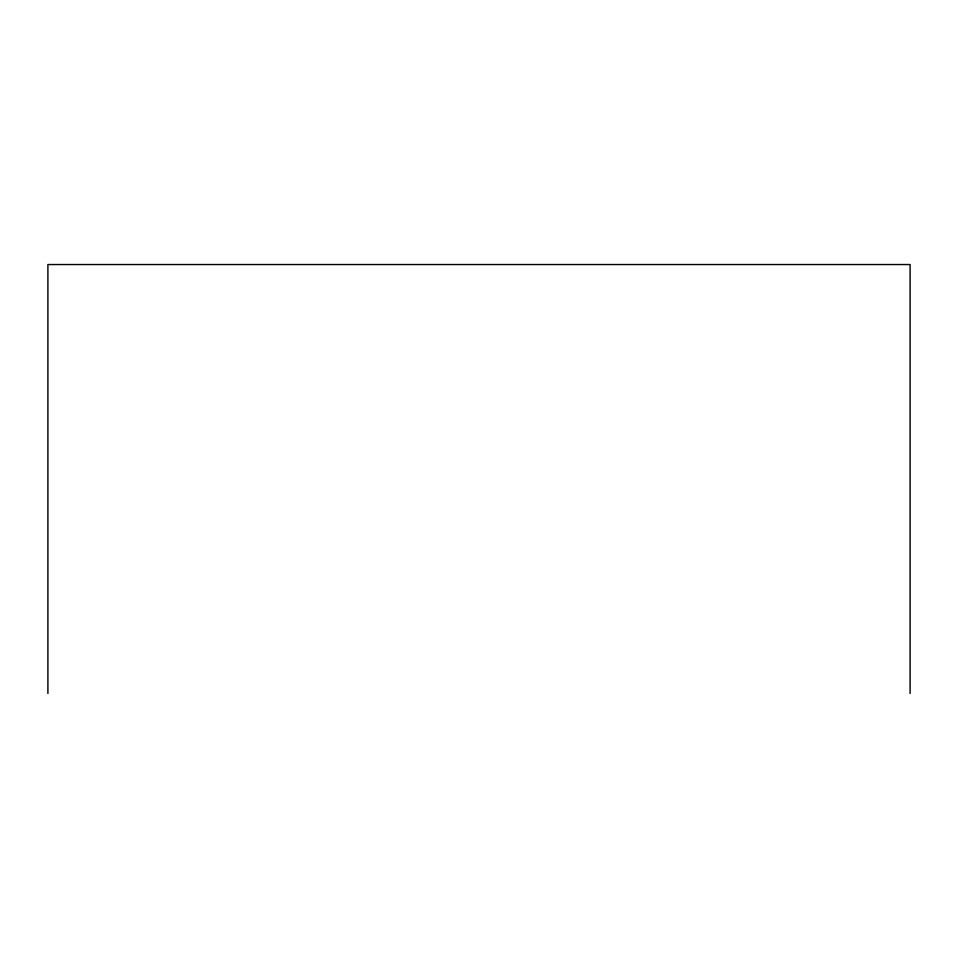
<?xml version="1.0" encoding="UTF-8"?>
<svg xmlns="http://www.w3.org/2000/svg" width="958" height="958" viewBox="0 0 958 958"><rect width="100%" height="100%" fill="white"/><g stroke="black" fill="none" stroke-linecap="round" stroke-linejoin="round"><path stroke-width="1.44" d="M910.1 693.46L910.1 264.54L47.9 264.54L47.9 693.46"/></g></svg>
